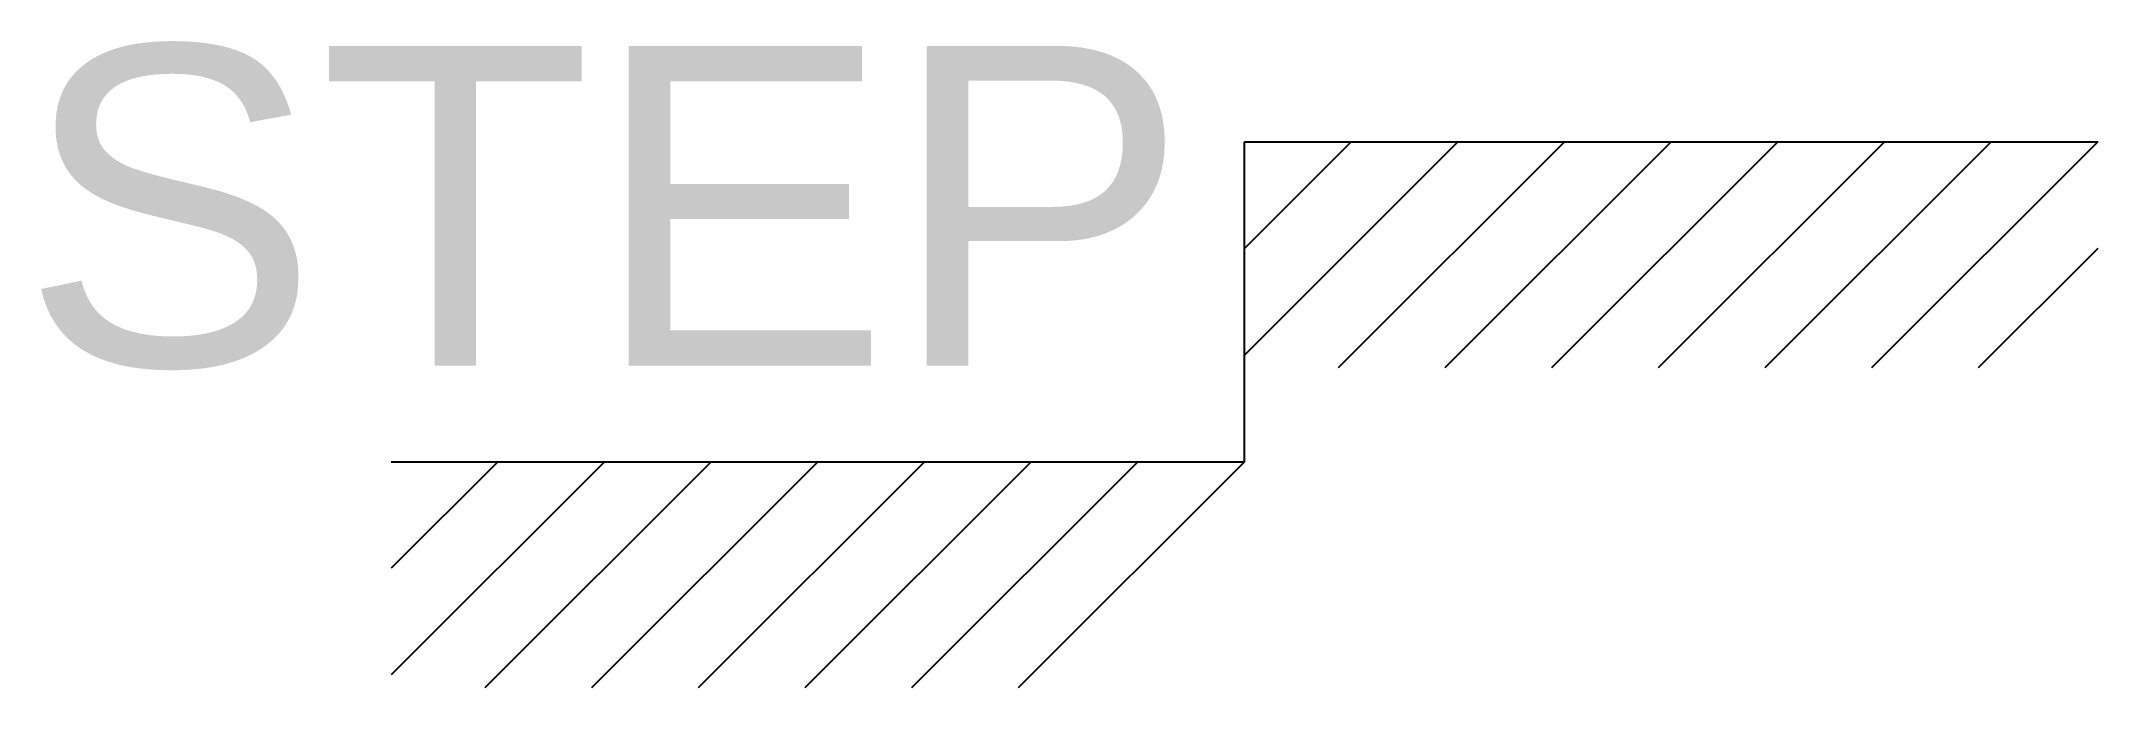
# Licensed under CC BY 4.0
# Model space of a CAD drawing. Header units: millimetres. Extents: x -11.3 to 8, y -3.6 to 2.4.
import ezdxf
from ezdxf.enums import TextEntityAlignment as Align

# ---------------------------------------------------------------- set-up
doc = ezdxf.new("R2010")
doc.units = ezdxf.units.MM
doc.styles.get("Standard").update_dxf_attribs({"font": 'arial.ttf'})

# ---------------------------------------------------------------- blocks, each defined once
blk = doc.blocks.new('Step Indicator 4.0.0')
at = {"color": 0}
for p, q in [((0, -1.5), (0, 1.5)), ((0, 1.5), (8, 1.5)), ((2, 1.5), (0, -0.5)), ((1, 1.5), (0, 0.5)), ((3, 1.5), (0.879, -0.621)), ((4, 1.5), (1.879, -0.621)), ((5, 1.5), (2.879, -0.621)), ((6, 1.5), (3.879, -0.621)), ((7, 1.5), (4.879, -0.621)), ((8, 1.5), (5.879, -0.621)), ((0, -1.5), (0, 0.621)), ((8, 0.5), (6.879, -0.621)), ((-8, -1.5), (0, -1.5)), ((-6, -1.5), (-8, -3.5)), ((-7, -1.5), (-8, -2.5)), ((-5, -1.5), (-7.121, -3.621)), ((-4, -1.5), (-6.121, -3.621)), ((-3, -1.5), (-5.121, -3.621)), ((-2, -1.5), (-4.121, -3.621)), ((-1, -1.5), (-3.121, -3.621)), ((0, -1.5), (-2.121, -3.621))]:
    blk.add_line(p, q, dxfattribs=at)
at = {"color": 0, "flags": 8}
blk.add_attdef('TEXT', text='', height=3, dxfattribs=at).set_placement((-6, -1.5), align=Align.BOTTOM_CENTER)

msp = doc.modelspace()

# ---------------------------------------------------------------- block references
at = {"color": 1}
ref = msp.add_blockref('Step Indicator 4.0.0', (0, 0), dxfattribs=at)
ref.add_attrib('TEXT', 'STEP', dxfattribs={"color": 0, "height": 3}).set_placement((-6, -1.5), align=Align.BOTTOM_CENTER)

doc.saveas('drawing.dxf')
